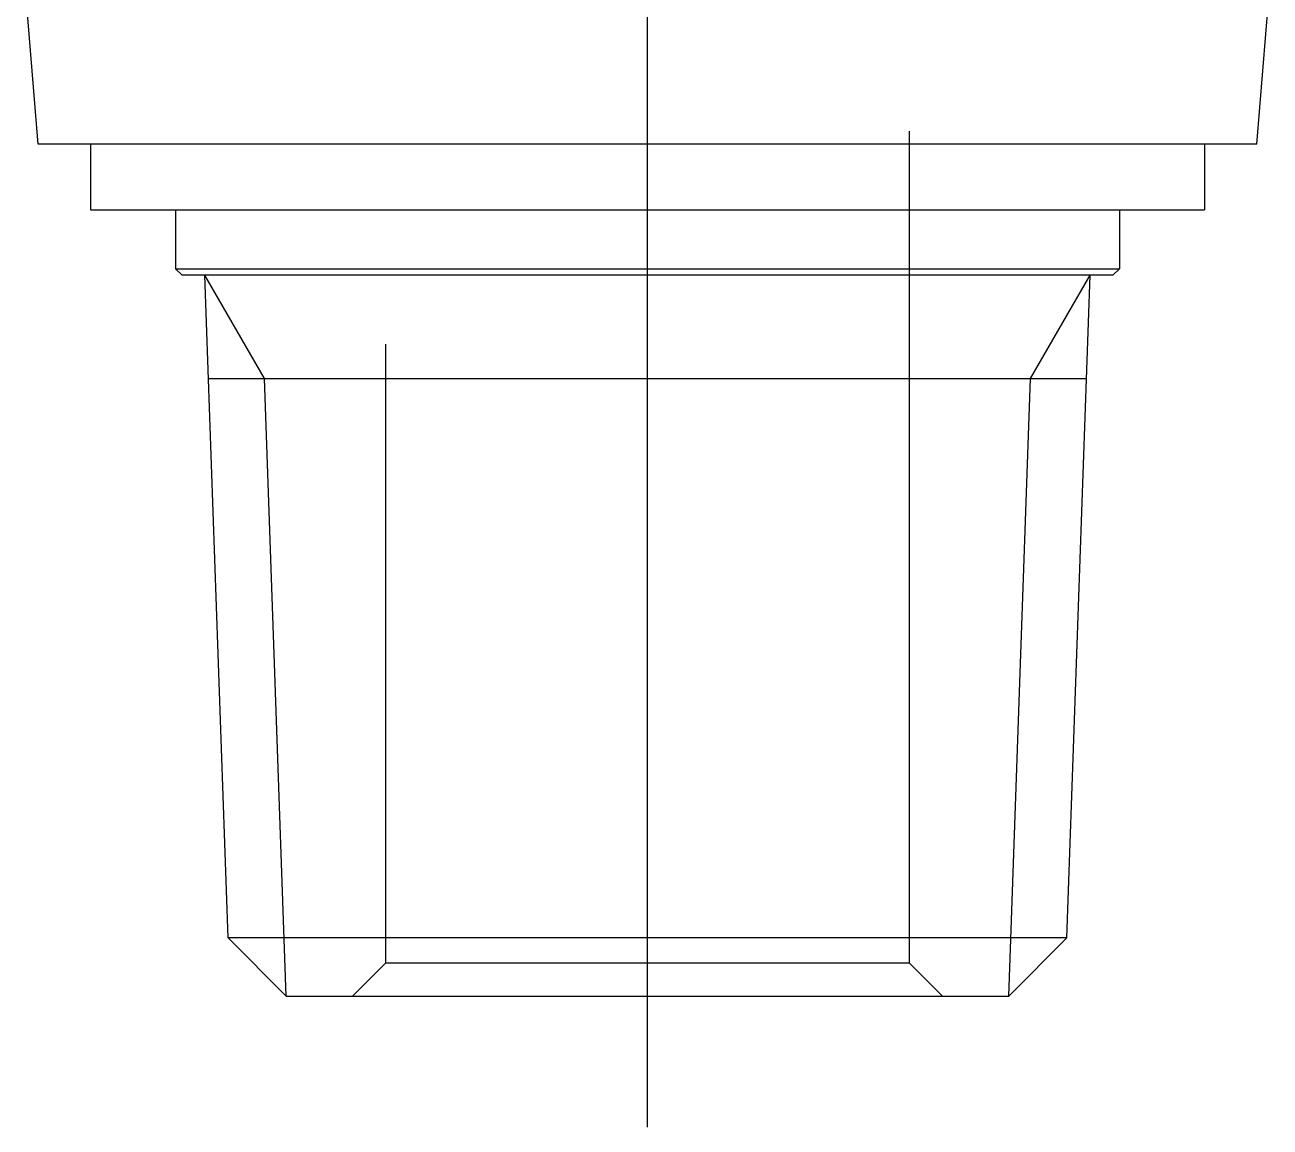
# Model space of a CAD drawing. Extents: x -45.6 to 35.4, y -49 to 14.
# Drawn here: x 16.43 to 35.43, y -24 to -7.18 of the extents above; entities that cross this region are included whole.
import ezdxf

# ---------------------------------------------------------------- set-up
doc = ezdxf.new("R2010")
doc.units = 0
doc.linetypes.add('CENTER', pattern=[50.8, 31.75, -6.35, 6.35, -6.35])
doc.linetypes.add('DASHED', pattern=[19.05, 12.7, -6.35])
doc.layers.get('0').update_dxf_attribs({"linetype": 'CONTINUOUS'})
doc.layers.add('CENTER', color=1, linetype='CENTER')

msp = doc.modelspace()

# ---------------------------------------------------------------- linework, layer by layer
at = {"color": 3, "linetype": 'DASHED'}
for p, q in [((21.929, 7), (21.929, -21.5)), ((29.929, -21.5), (29.929, 7)), ((21.929, -21.5), (21.429, -22)), ((29.929, -21.5), (21.929, -21.5)), ((30.429, -22), (29.929, -21.5))]:
    msp.add_line(p, q, dxfattribs=at)
at = {"color": 7, "linetype": 'CONTINUOUS'}
for p, q in [((16.629, -9), (16.429, -6.5)), ((35.229, -9), (35.429, -6.5)), ((35.229, -9), (16.629, -9)), ((17.429, -9), (17.429, -10)), ((34.429, -9), (34.429, -10)), ((17.429, -10), (34.429, -10)), ((18.729, -10), (18.729, -10.9)), ((33.129, -10), (33.129, -10.9)), ((18.729, -10.9), (33.129, -10.9)), ((18.829, -11), (18.729, -10.9)), ((33.029, -11), (18.829, -11)), ((19.529, -21.113), (19.176, -11)), ((32.329, -21.113), (32.682, -11)), ((33.029, -11), (33.129, -10.9)), ((19.231, -12.578), (32.627, -12.578)), ((32.329, -21.113), (19.529, -21.113)), ((20.416, -22), (19.529, -21.113)), ((31.442, -22), (32.329, -21.113)), ((20.416, -22), (31.442, -22))]:
    msp.add_line(p, q, dxfattribs=at)
at = {"color": 3, "linetype": 'CONTINUOUS'}
for p, q in [((20.087, -12.578), (19.176, -11)), ((31.771, -12.578), (32.682, -11)), ((20.416, -22), (20.087, -12.578)), ((31.442, -22), (31.771, -12.578))]:
    msp.add_line(p, q, dxfattribs=at)
at = {"layer": 'CENTER', "color": 1, "linetype": 'CENTER'}
msp.add_line((25.929, -24), (25.929, 14), dxfattribs=at)

doc.saveas('drawing.dxf')
